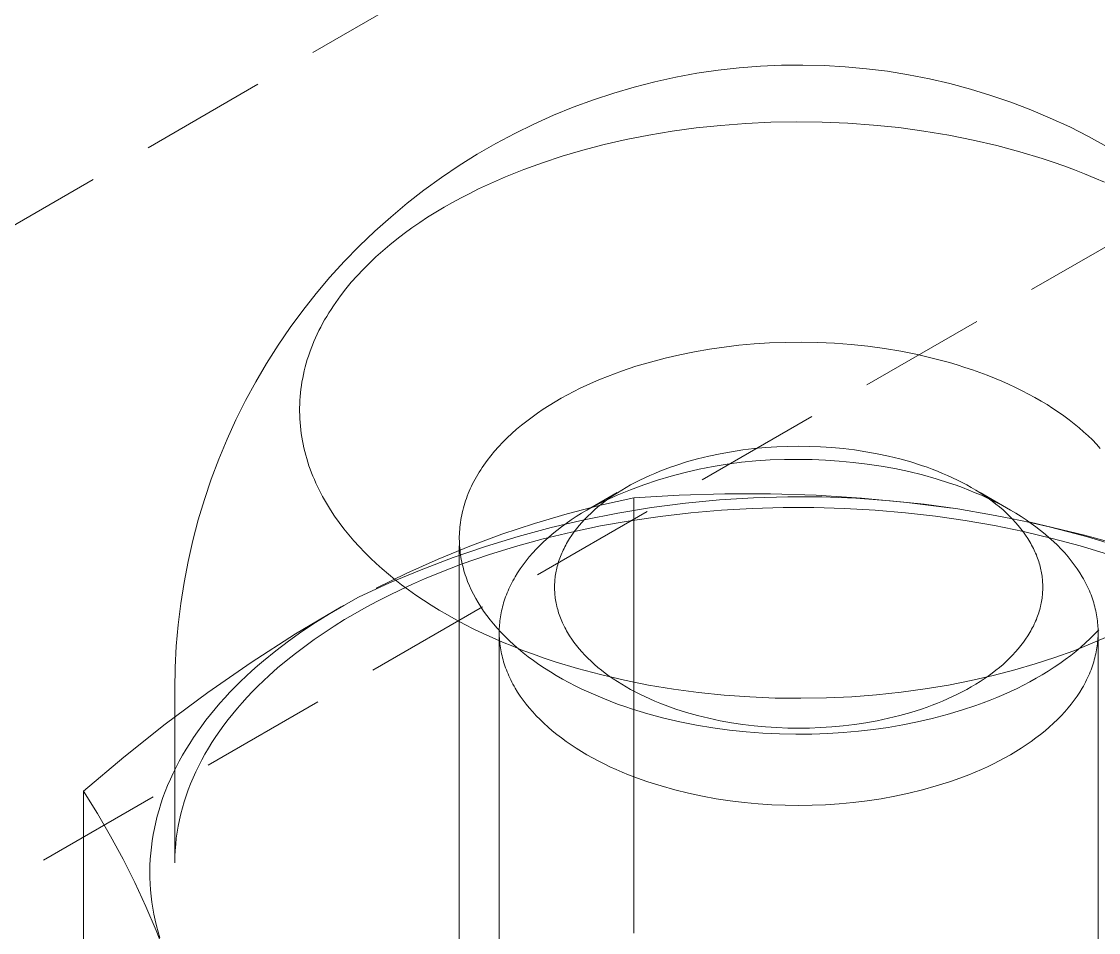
# Model space of a CAD drawing. Header units: millimetres. Extents: x -111 to 4919, y -143 to 3304.
# Drawn here: x 4647.07 to 4657.86, y 1568.42 to 1577.54 of the extents above; entities that cross this region are included whole.
import ezdxf

# ---------------------------------------------------------------- set-up
doc = ezdxf.new("R2010")
doc.units = ezdxf.units.MM
doc.linetypes.add('HIDDEN', pattern=[1.905, 1.27, -0.635])
doc.layers.add('ZANO_R', color=7, linetype='Continuous', lineweight=0)
doc.layers.add('ZANO_R_przerywana', color=7, linetype='HIDDEN', lineweight=0)

msp = doc.modelspace()

# ---------------------------------------------------------------- linework, layer by layer
at = {"layer": 'ZANO_R'}
for p, q in [((4649.318, 1573.745), (4649.42, 1573.933)), ((4649.222, 1573.553), (4649.318, 1573.745)), ((4649.86, 1573.674), (4649.861, 1573.711)), ((4649.861, 1573.711), (4649.863, 1573.748)), ((4649.863, 1573.748), (4649.866, 1573.785)), ((4652.419, 1573.733), (4652.359, 1573.697)), ((4652.48, 1573.769), (4652.419, 1573.733)), ((4652.543, 1573.803), (4652.48, 1573.769)), ((4657.288, 1573.741), (4657.227, 1573.776)), ((4657.348, 1573.705), (4657.288, 1573.741)), ((4657.406, 1573.668), (4657.348, 1573.705)), ((4649.86, 1573.637), (4649.86, 1573.674)), ((4649.861, 1573.6), (4649.86, 1573.637)), ((4649.862, 1573.563), (4649.861, 1573.6)), ((4652.244, 1573.621), (4652.189, 1573.581)), ((4652.301, 1573.659), (4652.244, 1573.621)), ((4652.359, 1573.697), (4652.301, 1573.659)), ((4657.463, 1573.63), (4657.406, 1573.668)), ((4657.517, 1573.592), (4657.463, 1573.63)), ((4657.569, 1573.553), (4657.517, 1573.592)), ((4649.133, 1573.358), (4649.222, 1573.553)), ((4649.865, 1573.527), (4649.862, 1573.563)), ((4649.868, 1573.49), (4649.865, 1573.527)), ((4649.872, 1573.453), (4649.868, 1573.49)), ((4652.084, 1573.5), (4652.034, 1573.458)), ((4652.135, 1573.541), (4652.084, 1573.5)), ((4652.189, 1573.581), (4652.135, 1573.541)), ((4657.62, 1573.513), (4657.569, 1573.553)), ((4657.669, 1573.473), (4657.62, 1573.513)), ((4649.877, 1573.417), (4649.872, 1573.453)), ((4649.882, 1573.38), (4649.877, 1573.417)), ((4649.888, 1573.344), (4649.882, 1573.38)), ((4651.986, 1573.415), (4651.94, 1573.372)), ((4652.034, 1573.458), (4651.986, 1573.415)), ((4657.715, 1573.433), (4657.669, 1573.473)), ((4657.76, 1573.392), (4657.715, 1573.433)), ((4657.802, 1573.351), (4657.76, 1573.392)), ((4649.05, 1573.16), (4649.133, 1573.358)), ((4649.896, 1573.308), (4649.888, 1573.344)), ((4649.903, 1573.271), (4649.896, 1573.308)), ((4649.912, 1573.236), (4649.903, 1573.271)), ((4651.854, 1573.284), (4651.814, 1573.238)), ((4651.896, 1573.328), (4651.854, 1573.284)), ((4651.94, 1573.372), (4651.896, 1573.328)), ((4654.415, 1573.265), (4654.528, 1573.276)), ((4654.528, 1573.276), (4654.64, 1573.283)), ((4654.64, 1573.283), (4654.751, 1573.287)), ((4654.751, 1573.287), (4654.86, 1573.289)), ((4654.86, 1573.289), (4654.969, 1573.287)), ((4654.969, 1573.287), (4655.08, 1573.283)), ((4655.08, 1573.283), (4655.192, 1573.276)), ((4655.192, 1573.276), (4655.305, 1573.265)), ((4657.843, 1573.309), (4657.802, 1573.351)), ((4657.882, 1573.267), (4657.843, 1573.309)), ((4648.975, 1572.959), (4649.05, 1573.16)), ((4649.921, 1573.2), (4649.912, 1573.236)), ((4649.932, 1573.164), (4649.921, 1573.2)), ((4649.943, 1573.129), (4649.932, 1573.164)), ((4651.776, 1573.193), (4651.74, 1573.147)), ((4651.814, 1573.238), (4651.776, 1573.193)), ((4653.737, 1573.131), (4653.848, 1573.162)), ((4653.848, 1573.162), (4653.96, 1573.19)), ((4653.96, 1573.19), (4654.073, 1573.214)), ((4654.073, 1573.214), (4654.187, 1573.234)), ((4654.187, 1573.234), (4654.301, 1573.251)), ((4654.301, 1573.251), (4654.415, 1573.265)), ((4655.305, 1573.265), (4655.419, 1573.251)), ((4655.419, 1573.251), (4655.533, 1573.234)), ((4655.533, 1573.234), (4655.647, 1573.214)), ((4655.647, 1573.214), (4655.76, 1573.19)), ((4655.76, 1573.19), (4655.873, 1573.162)), ((4655.873, 1573.162), (4655.983, 1573.131)), ((4649.954, 1573.093), (4649.943, 1573.129)), ((4649.967, 1573.058), (4649.954, 1573.093)), ((4649.98, 1573.023), (4649.967, 1573.058)), ((4651.675, 1573.053), (4651.66, 1573.03)), ((4651.69, 1573.077), (4651.675, 1573.053)), ((4651.706, 1573.1), (4651.69, 1573.077)), ((4651.74, 1573.147), (4651.706, 1573.1)), ((4653.47, 1573.038), (4653.522, 1573.059)), ((4653.522, 1573.059), (4653.575, 1573.078)), ((4653.575, 1573.078), (4653.628, 1573.097)), ((4653.628, 1573.097), (4653.737, 1573.131)), ((4653.862, 1573.059), (4653.722, 1573.026)), ((4654.003, 1573.086), (4653.862, 1573.059)), ((4654.145, 1573.11), (4654.003, 1573.086)), ((4654.287, 1573.128), (4654.145, 1573.11)), ((4654.43, 1573.142), (4654.287, 1573.128)), ((4654.573, 1573.152), (4654.43, 1573.142)), ((4654.717, 1573.156), (4654.573, 1573.152)), ((4654.86, 1573.156), (4654.717, 1573.156)), ((4654.994, 1573.154), (4654.86, 1573.156)), ((4655.13, 1573.149), (4654.994, 1573.154)), ((4655.267, 1573.14), (4655.13, 1573.149)), ((4655.406, 1573.127), (4655.267, 1573.14)), ((4655.546, 1573.11), (4655.406, 1573.127)), ((4655.686, 1573.089), (4655.546, 1573.11)), ((4655.825, 1573.064), (4655.686, 1573.089)), ((4655.964, 1573.035), (4655.825, 1573.064)), ((4655.983, 1573.131), (4656.092, 1573.097)), ((4656.092, 1573.097), (4656.146, 1573.078)), ((4656.146, 1573.078), (4656.198, 1573.059)), ((4656.198, 1573.059), (4656.25, 1573.038)), ((4648.906, 1572.756), (4648.975, 1572.959)), ((4649.993, 1572.988), (4649.98, 1573.023)), ((4650.008, 1572.954), (4649.993, 1572.988)), ((4650.023, 1572.919), (4650.008, 1572.954)), ((4651.618, 1572.958), (4651.605, 1572.934)), ((4651.631, 1572.982), (4651.618, 1572.958)), ((4651.645, 1573.006), (4651.631, 1572.982)), ((4651.66, 1573.03), (4651.645, 1573.006)), ((4653.223, 1572.926), (4653.27, 1572.95)), ((4653.27, 1572.95), (4653.319, 1572.973)), ((4653.446, 1572.948), (4653.31, 1572.902)), ((4653.319, 1572.973), (4653.368, 1572.996)), ((4653.368, 1572.996), (4653.419, 1573.017)), ((4653.419, 1573.017), (4653.47, 1573.038)), ((4653.584, 1572.989), (4653.446, 1572.948)), ((4653.722, 1573.026), (4653.584, 1572.989)), ((4656.102, 1573.001), (4655.964, 1573.035)), ((4656.238, 1572.963), (4656.102, 1573.001)), ((4656.371, 1572.92), (4656.238, 1572.963)), ((4656.25, 1573.038), (4656.302, 1573.017)), ((4656.302, 1573.017), (4656.352, 1572.996)), ((4656.352, 1572.996), (4656.402, 1572.973)), ((4656.402, 1572.973), (4656.45, 1572.95)), ((4656.45, 1572.95), (4656.498, 1572.926)), ((4650.039, 1572.885), (4650.023, 1572.919)), ((4650.056, 1572.851), (4650.039, 1572.885)), ((4650.073, 1572.817), (4650.056, 1572.851)), ((4651.56, 1572.839), (4651.55, 1572.815)), ((4651.57, 1572.863), (4651.56, 1572.839)), ((4651.582, 1572.887), (4651.57, 1572.863)), ((4651.593, 1572.911), (4651.582, 1572.887)), ((4651.605, 1572.934), (4651.593, 1572.911)), ((4653.176, 1572.851), (4653.043, 1572.797)), ((4653.044, 1572.822), (4653.087, 1572.849)), ((4653.087, 1572.849), (4653.131, 1572.875)), ((4653.131, 1572.875), (4653.176, 1572.901)), ((4653.176, 1572.901), (4653.223, 1572.926)), ((4653.31, 1572.902), (4653.176, 1572.851)), ((4656.437, 1572.898), (4656.371, 1572.92)), ((4656.502, 1572.874), (4656.437, 1572.898)), ((4656.498, 1572.926), (4656.544, 1572.901)), ((4656.566, 1572.849), (4656.502, 1572.874)), ((4656.544, 1572.901), (4656.589, 1572.875)), ((4656.628, 1572.823), (4656.566, 1572.849)), ((4656.589, 1572.875), (4656.634, 1572.849)), ((4656.634, 1572.849), (4656.677, 1572.822)), ((4648.844, 1572.551), (4648.906, 1572.756)), ((4650.091, 1572.784), (4650.073, 1572.817)), ((4650.109, 1572.751), (4650.091, 1572.784)), ((4650.128, 1572.718), (4650.109, 1572.751)), ((4651.523, 1572.742), (4651.515, 1572.718)), ((4651.531, 1572.766), (4651.523, 1572.742)), ((4651.54, 1572.79), (4651.531, 1572.766)), ((4651.55, 1572.815), (4651.54, 1572.79)), ((4653.043, 1572.824), (4652.739, 1572.649)), ((4652.912, 1572.738), (4652.784, 1572.674)), ((4652.874, 1572.697), (4653.209, 1572.772)), ((4652.885, 1572.709), (4652.922, 1572.738)), ((4653.043, 1572.797), (4652.912, 1572.738)), ((4652.922, 1572.738), (4652.962, 1572.767)), ((4652.962, 1572.767), (4653.002, 1572.795)), ((4653.002, 1572.795), (4653.044, 1572.822)), ((4653.209, 1572.772), (4653.664, 1572.8)), ((4653.209, 1568.413), (4653.209, 1572.772)), ((4653.664, 1572.8), (4654.121, 1572.813)), ((4654.066, 1572.751), (4653.725, 1572.718)), ((4654.407, 1572.772), (4654.066, 1572.751)), ((4654.121, 1572.813), (4654.578, 1572.812)), ((4654.75, 1572.782), (4654.407, 1572.772)), ((4654.578, 1572.812), (4655.034, 1572.797)), ((4655.092, 1572.781), (4654.75, 1572.782)), ((4655.034, 1572.797), (4655.49, 1572.768)), ((4655.434, 1572.768), (4655.092, 1572.781)), ((4655.775, 1572.743), (4655.434, 1572.768)), ((4655.49, 1572.768), (4655.944, 1572.724)), ((4656.116, 1572.708), (4655.775, 1572.743)), ((4656.69, 1572.797), (4656.628, 1572.823)), ((4656.677, 1572.822), (4656.718, 1572.795)), ((4656.678, 1572.824), (4656.981, 1572.649)), ((4656.751, 1572.769), (4656.69, 1572.797)), ((4656.718, 1572.795), (4656.759, 1572.767)), ((4656.811, 1572.74), (4656.751, 1572.769)), ((4656.759, 1572.767), (4656.798, 1572.738)), ((4656.798, 1572.738), (4656.836, 1572.709)), ((4656.869, 1572.711), (4656.811, 1572.74)), ((4650.169, 1572.652), (4650.128, 1572.718)), ((4650.211, 1572.588), (4650.169, 1572.652)), ((4651.489, 1572.622), (4651.484, 1572.598)), ((4651.495, 1572.646), (4651.489, 1572.622)), ((4651.501, 1572.67), (4651.495, 1572.646)), ((4651.508, 1572.694), (4651.501, 1572.67)), ((4651.515, 1572.718), (4651.508, 1572.694)), ((4652.542, 1572.611), (4652.874, 1572.697)), ((4652.739, 1572.649), (4652.685, 1572.617)), ((4652.748, 1572.588), (4652.78, 1572.619)), ((4652.78, 1572.619), (4652.813, 1572.65)), ((4652.813, 1572.65), (4652.848, 1572.68)), ((4652.848, 1572.68), (4652.885, 1572.709)), ((4653.386, 1572.674), (4653.048, 1572.618)), ((4653.725, 1572.718), (4653.386, 1572.674)), ((4653.78, 1572.621), (4653.474, 1572.586)), ((4654.087, 1572.647), (4653.78, 1572.621)), ((4654.395, 1572.665), (4654.087, 1572.647)), ((4654.703, 1572.674), (4654.395, 1572.665)), ((4655.012, 1572.674), (4654.703, 1572.674)), ((4655.319, 1572.665), (4655.012, 1572.674)), ((4655.625, 1572.648), (4655.319, 1572.665)), ((4655.929, 1572.622), (4655.625, 1572.648)), ((4656.23, 1572.588), (4655.929, 1572.622)), ((4655.944, 1572.724), (4656.397, 1572.667)), ((4656.455, 1572.661), (4656.116, 1572.708)), ((4656.792, 1572.602), (4656.455, 1572.661)), ((4656.836, 1572.709), (4656.872, 1572.68)), ((4656.926, 1572.68), (4656.869, 1572.711)), ((4656.872, 1572.68), (4656.907, 1572.65)), ((4656.907, 1572.65), (4656.941, 1572.619)), ((4656.981, 1572.649), (4656.926, 1572.68)), ((4656.941, 1572.619), (4656.973, 1572.588)), ((4657.036, 1572.617), (4656.981, 1572.649)), ((4648.79, 1572.343), (4648.844, 1572.551)), ((4650.256, 1572.525), (4650.211, 1572.588)), ((4650.303, 1572.462), (4650.256, 1572.525)), ((4651.471, 1572.526), (4651.468, 1572.502)), ((4651.475, 1572.55), (4651.471, 1572.526)), ((4651.479, 1572.574), (4651.475, 1572.55)), ((4651.484, 1572.598), (4651.479, 1572.574)), ((4651.887, 1572.407), (4652.213, 1572.514)), ((4652.213, 1572.514), (4652.542, 1572.611)), ((4652.712, 1572.551), (4652.379, 1572.473)), ((4652.531, 1572.516), (4652.483, 1572.481)), ((4652.581, 1572.55), (4652.531, 1572.516)), ((4652.632, 1572.584), (4652.581, 1572.55)), ((4652.685, 1572.617), (4652.632, 1572.584)), ((4652.66, 1572.494), (4652.688, 1572.525)), ((4652.688, 1572.525), (4652.717, 1572.557)), ((4653.048, 1572.618), (4652.712, 1572.551)), ((4652.717, 1572.557), (4652.748, 1572.588)), ((4653.172, 1572.542), (4652.875, 1572.49)), ((4653.474, 1572.586), (4653.172, 1572.542)), ((4656.528, 1572.545), (4656.23, 1572.588)), ((4656.823, 1572.494), (4656.528, 1572.545)), ((4656.986, 1572.566), (4656.792, 1572.602)), ((4656.973, 1572.588), (4657.003, 1572.557)), ((4657.179, 1572.525), (4656.986, 1572.566)), ((4657.003, 1572.557), (4657.032, 1572.525)), ((4657.032, 1572.525), (4657.06, 1572.494)), ((4657.088, 1572.584), (4657.036, 1572.617)), ((4657.14, 1572.55), (4657.088, 1572.584)), ((4657.189, 1572.516), (4657.14, 1572.55)), ((4657.179, 1572.527), (4657.725, 1572.397)), ((4657.371, 1572.481), (4657.179, 1572.525)), ((4657.237, 1572.481), (4657.189, 1572.516)), ((4650.352, 1572.401), (4650.303, 1572.462)), ((4651.461, 1572.407), (4651.46, 1572.384)), ((4651.462, 1572.431), (4651.461, 1572.407)), ((4651.464, 1572.455), (4651.462, 1572.431)), ((4651.466, 1572.478), (4651.464, 1572.455)), ((4651.468, 1572.502), (4651.466, 1572.478)), ((4651.566, 1572.288), (4651.887, 1572.407)), ((4652.379, 1572.473), (4652.049, 1572.384)), ((4652.585, 1572.429), (4652.3, 1572.361)), ((4652.392, 1572.409), (4652.349, 1572.372)), ((4652.437, 1572.445), (4652.392, 1572.409)), ((4652.483, 1572.481), (4652.437, 1572.445)), ((4652.875, 1572.49), (4652.585, 1572.429)), ((4652.586, 1572.397), (4652.609, 1572.429)), ((4652.609, 1572.429), (4652.634, 1572.461)), ((4652.634, 1572.461), (4652.66, 1572.494)), ((4657.114, 1572.434), (4656.823, 1572.494)), ((4657.06, 1572.494), (4657.086, 1572.461)), ((4657.086, 1572.461), (4657.111, 1572.429)), ((4657.111, 1572.429), (4657.134, 1572.397)), ((4657.399, 1572.366), (4657.114, 1572.434)), ((4657.284, 1572.445), (4657.237, 1572.481)), ((4657.328, 1572.409), (4657.284, 1572.445)), ((4657.371, 1572.372), (4657.328, 1572.409)), ((4657.562, 1572.432), (4657.371, 1572.481)), ((4657.752, 1572.38), (4657.562, 1572.432)), ((4648.742, 1572.134), (4648.79, 1572.343)), ((4650.404, 1572.341), (4650.352, 1572.401)), ((4650.457, 1572.283), (4650.404, 1572.341)), ((4651.46, 1572.384), (4651.46, 1572.36)), ((4651.46, 1572.36), (4651.461, 1572.337)), ((4651.461, 1572.337), (4651.461, 1572.314)), ((4651.461, 1572.314), (4651.463, 1572.291)), ((4652.049, 1572.384), (4651.721, 1572.284)), ((4652.3, 1572.361), (4652.023, 1572.285)), ((4652.269, 1572.297), (4652.231, 1572.258)), ((4652.308, 1572.335), (4652.269, 1572.297)), ((4652.349, 1572.372), (4652.308, 1572.335)), ((4652.517, 1572.282), (4652.526, 1572.298)), ((4652.526, 1572.298), (4652.535, 1572.315)), ((4652.535, 1572.315), (4652.545, 1572.331)), ((4652.545, 1572.331), (4652.565, 1572.364)), ((4652.565, 1572.364), (4652.586, 1572.397)), ((4657.134, 1572.397), (4657.156, 1572.364)), ((4657.156, 1572.364), (4657.176, 1572.331)), ((4657.176, 1572.331), (4657.185, 1572.315)), ((4657.185, 1572.315), (4657.194, 1572.298)), ((4657.194, 1572.298), (4657.203, 1572.282)), ((4657.412, 1572.335), (4657.371, 1572.372)), ((4657.679, 1572.29), (4657.399, 1572.366)), ((4657.452, 1572.297), (4657.412, 1572.335)), ((4657.489, 1572.258), (4657.452, 1572.297)), ((4657.725, 1572.397), (4658.266, 1572.25)), ((4657.939, 1572.324), (4657.752, 1572.38)), ((4650.512, 1572.225), (4650.457, 1572.283)), ((4650.569, 1572.169), (4650.512, 1572.225)), ((4651.248, 1572.158), (4651.566, 1572.288)), ((4651.721, 1572.284), (4651.398, 1572.173)), ((4651.46, 1564.076), (4651.46, 1572.291)), ((4651.463, 1572.291), (4651.465, 1572.267)), ((4651.465, 1572.267), (4651.467, 1572.244)), ((4651.467, 1572.244), (4651.469, 1572.221)), ((4651.469, 1572.221), (4651.473, 1572.199)), ((4651.473, 1572.199), (4651.476, 1572.176)), ((4651.753, 1572.201), (4651.49, 1572.11)), ((4652.023, 1572.285), (4651.753, 1572.201)), ((4652.195, 1572.22), (4652.161, 1572.181)), ((4652.231, 1572.258), (4652.195, 1572.22)), ((4652.473, 1572.183), (4652.479, 1572.2)), ((4652.479, 1572.2), (4652.486, 1572.216)), ((4652.486, 1572.216), (4652.493, 1572.232)), ((4652.493, 1572.232), (4652.501, 1572.249)), ((4652.501, 1572.249), (4652.509, 1572.265)), ((4652.509, 1572.265), (4652.517, 1572.282)), ((4657.203, 1572.282), (4657.211, 1572.265)), ((4657.211, 1572.265), (4657.219, 1572.249)), ((4657.219, 1572.249), (4657.227, 1572.232)), ((4657.227, 1572.232), (4657.234, 1572.216)), ((4657.234, 1572.216), (4657.241, 1572.2)), ((4657.241, 1572.2), (4657.247, 1572.183)), ((4657.525, 1572.22), (4657.489, 1572.258)), ((4657.559, 1572.181), (4657.525, 1572.22)), ((4657.954, 1572.206), (4657.679, 1572.29)), ((4648.702, 1571.923), (4648.742, 1572.134)), ((4650.628, 1572.114), (4650.569, 1572.169)), ((4650.688, 1572.06), (4650.628, 1572.114)), ((4650.935, 1572.018), (4651.248, 1572.158)), ((4651.398, 1572.173), (4651.078, 1572.052)), ((4651.49, 1572.11), (4651.362, 1572.062)), ((4651.476, 1572.176), (4651.48, 1572.153)), ((4651.48, 1572.153), (4651.485, 1572.131)), ((4651.485, 1572.131), (4651.49, 1572.109)), ((4651.49, 1572.109), (4651.495, 1572.086)), ((4651.495, 1572.086), (4651.501, 1572.064)), ((4652.099, 1572.102), (4652.071, 1572.062)), ((4652.129, 1572.141), (4652.099, 1572.102)), ((4652.161, 1572.181), (4652.129, 1572.141)), ((4652.437, 1572.069), (4652.441, 1572.085)), ((4652.441, 1572.085), (4652.446, 1572.101)), ((4652.446, 1572.101), (4652.45, 1572.117)), ((4652.45, 1572.117), (4652.455, 1572.134)), ((4652.455, 1572.134), (4652.461, 1572.15)), ((4652.461, 1572.15), (4652.467, 1572.167)), ((4652.467, 1572.167), (4652.473, 1572.183)), ((4657.247, 1572.183), (4657.254, 1572.167)), ((4657.254, 1572.167), (4657.259, 1572.15)), ((4657.259, 1572.15), (4657.265, 1572.134)), ((4657.265, 1572.134), (4657.27, 1572.117)), ((4657.27, 1572.117), (4657.275, 1572.101)), ((4657.275, 1572.101), (4657.279, 1572.085)), ((4657.279, 1572.085), (4657.283, 1572.069)), ((4657.591, 1572.141), (4657.559, 1572.181)), ((4657.621, 1572.102), (4657.591, 1572.141)), ((4657.65, 1572.062), (4657.621, 1572.102)), ((4650.627, 1571.868), (4650.935, 1572.018)), ((4650.75, 1572.007), (4650.688, 1572.06)), ((4650.815, 1571.954), (4650.75, 1572.007)), ((4651.078, 1572.052), (4650.762, 1571.919)), ((4651.236, 1572.012), (4651.112, 1571.96)), ((4651.362, 1572.062), (4651.236, 1572.012)), ((4651.501, 1572.064), (4651.507, 1572.042)), ((4651.507, 1572.042), (4651.513, 1572.021)), ((4651.513, 1572.021), (4651.52, 1571.999)), ((4651.52, 1571.999), (4651.528, 1571.977)), ((4651.528, 1571.977), (4651.535, 1571.956)), ((4652.02, 1571.981), (4652.008, 1571.961)), ((4652.044, 1572.022), (4652.02, 1571.981)), ((4652.071, 1572.062), (4652.044, 1572.022)), ((4652.418, 1571.956), (4652.42, 1571.972)), ((4652.42, 1571.972), (4652.422, 1571.988)), ((4652.422, 1571.988), (4652.425, 1572.004)), ((4652.425, 1572.004), (4652.427, 1572.02)), ((4652.427, 1572.02), (4652.43, 1572.036)), ((4652.43, 1572.036), (4652.434, 1572.052)), ((4652.434, 1572.052), (4652.437, 1572.069)), ((4657.283, 1572.069), (4657.287, 1572.052)), ((4657.287, 1572.052), (4657.29, 1572.036)), ((4657.29, 1572.036), (4657.293, 1572.02)), ((4657.293, 1572.02), (4657.296, 1572.004)), ((4657.296, 1572.004), (4657.298, 1571.988)), ((4657.298, 1571.988), (4657.3, 1571.972)), ((4657.3, 1571.972), (4657.302, 1571.956)), ((4657.676, 1572.022), (4657.65, 1572.062)), ((4657.701, 1571.981), (4657.676, 1572.022)), ((4657.712, 1571.961), (4657.701, 1571.981)), ((4648.669, 1571.712), (4648.702, 1571.923)), ((4650.762, 1571.919), (4650.451, 1571.777)), ((4650.882, 1571.902), (4650.815, 1571.954)), ((4650.991, 1571.907), (4650.871, 1571.852)), ((4650.952, 1571.85), (4650.882, 1571.902)), ((4651.112, 1571.96), (4650.991, 1571.907)), ((4651.535, 1571.956), (4651.543, 1571.935)), ((4651.543, 1571.935), (4651.561, 1571.892)), ((4651.561, 1571.892), (4651.58, 1571.85)), ((4651.966, 1571.881), (4651.957, 1571.86)), ((4651.976, 1571.901), (4651.966, 1571.881)), ((4651.986, 1571.921), (4651.976, 1571.901)), ((4651.997, 1571.941), (4651.986, 1571.921)), ((4652.008, 1571.961), (4651.997, 1571.941)), ((4652.415, 1571.908), (4652.416, 1571.924)), ((4652.415, 1571.893), (4652.415, 1571.908)), ((4652.415, 1571.877), (4652.415, 1571.893)), ((4652.415, 1571.861), (4652.415, 1571.877)), ((4652.416, 1571.924), (4652.417, 1571.94)), ((4652.417, 1571.94), (4652.418, 1571.956)), ((4657.302, 1571.956), (4657.303, 1571.94)), ((4657.303, 1571.94), (4657.304, 1571.924)), ((4657.304, 1571.924), (4657.305, 1571.908)), ((4657.305, 1571.908), (4657.305, 1571.893)), ((4657.305, 1571.893), (4657.306, 1571.877)), ((4657.306, 1571.877), (4657.305, 1571.861)), ((4657.723, 1571.941), (4657.712, 1571.961)), ((4657.734, 1571.921), (4657.723, 1571.941)), ((4657.744, 1571.901), (4657.734, 1571.921)), ((4657.754, 1571.881), (4657.744, 1571.901)), ((4657.763, 1571.86), (4657.754, 1571.881)), ((4650.451, 1571.777), (4650.303, 1571.695)), ((4650.754, 1571.795), (4650.64, 1571.736)), ((4650.871, 1571.852), (4650.754, 1571.795)), ((4651.025, 1571.798), (4650.952, 1571.85)), ((4651.1, 1571.747), (4651.025, 1571.798)), ((4651.58, 1571.85), (4651.601, 1571.807)), ((4651.601, 1571.807), (4651.624, 1571.765)), ((4651.624, 1571.765), (4651.649, 1571.722)), ((4651.917, 1571.759), (4651.91, 1571.739)), ((4651.924, 1571.78), (4651.917, 1571.759)), ((4651.932, 1571.8), (4651.924, 1571.78)), ((4651.94, 1571.82), (4651.932, 1571.8)), ((4651.948, 1571.84), (4651.94, 1571.82)), ((4651.957, 1571.86), (4651.948, 1571.84)), ((4652.415, 1571.846), (4652.415, 1571.861)), ((4652.416, 1571.83), (4652.415, 1571.846)), ((4652.417, 1571.814), (4652.416, 1571.83)), ((4652.418, 1571.798), (4652.417, 1571.814)), ((4652.42, 1571.782), (4652.418, 1571.798)), ((4652.422, 1571.766), (4652.42, 1571.782)), ((4652.425, 1571.75), (4652.422, 1571.766)), ((4657.298, 1571.766), (4657.296, 1571.75)), ((4657.3, 1571.782), (4657.298, 1571.766)), ((4657.302, 1571.798), (4657.3, 1571.782)), ((4657.303, 1571.814), (4657.302, 1571.798)), ((4657.304, 1571.83), (4657.303, 1571.814)), ((4657.305, 1571.846), (4657.304, 1571.83)), ((4657.305, 1571.861), (4657.305, 1571.846)), ((4657.772, 1571.84), (4657.763, 1571.86)), ((4657.781, 1571.82), (4657.772, 1571.84)), ((4657.789, 1571.8), (4657.781, 1571.82)), ((4657.796, 1571.78), (4657.789, 1571.8)), ((4657.803, 1571.759), (4657.796, 1571.78)), ((4657.81, 1571.739), (4657.803, 1571.759)), ((4648.643, 1571.499), (4648.669, 1571.712)), ((4649.82, 1571.409), (4650.275, 1571.681)), ((4650.303, 1571.695), (4650.159, 1571.611)), ((4650.528, 1571.676), (4650.418, 1571.615)), ((4650.64, 1571.736), (4650.528, 1571.676)), ((4651.178, 1571.697), (4651.1, 1571.747)), ((4651.259, 1571.648), (4651.178, 1571.697)), ((4651.342, 1571.599), (4651.259, 1571.648)), ((4651.649, 1571.722), (4651.676, 1571.679)), ((4651.676, 1571.679), (4651.704, 1571.636)), ((4651.888, 1571.659), (4651.883, 1571.639)), ((4651.893, 1571.679), (4651.888, 1571.659)), ((4651.898, 1571.699), (4651.893, 1571.679)), ((4651.904, 1571.719), (4651.898, 1571.699)), ((4651.91, 1571.739), (4651.904, 1571.719)), ((4652.427, 1571.734), (4652.425, 1571.75)), ((4652.43, 1571.718), (4652.427, 1571.734)), ((4652.434, 1571.702), (4652.43, 1571.718)), ((4652.437, 1571.685), (4652.434, 1571.702)), ((4652.441, 1571.669), (4652.437, 1571.685)), ((4652.446, 1571.653), (4652.441, 1571.669)), ((4652.45, 1571.636), (4652.446, 1571.653)), ((4657.275, 1571.653), (4657.27, 1571.636)), ((4657.279, 1571.669), (4657.275, 1571.653)), ((4657.283, 1571.685), (4657.279, 1571.669)), ((4657.287, 1571.702), (4657.283, 1571.685)), ((4657.29, 1571.718), (4657.287, 1571.702)), ((4657.293, 1571.734), (4657.29, 1571.718)), ((4657.296, 1571.75), (4657.293, 1571.734)), ((4657.816, 1571.719), (4657.81, 1571.739)), ((4657.822, 1571.699), (4657.816, 1571.719)), ((4657.827, 1571.679), (4657.822, 1571.699)), ((4657.832, 1571.659), (4657.827, 1571.679)), ((4657.837, 1571.639), (4657.832, 1571.659)), ((4650.159, 1571.611), (4650.019, 1571.523)), ((4650.311, 1571.552), (4650.207, 1571.487)), ((4650.418, 1571.615), (4650.311, 1571.552)), ((4651.428, 1571.551), (4651.342, 1571.599)), ((4651.516, 1571.504), (4651.428, 1571.551)), ((4651.704, 1571.636), (4651.735, 1571.594)), ((4651.735, 1571.594), (4651.768, 1571.551)), ((4651.768, 1571.551), (4651.802, 1571.509)), ((4651.867, 1571.54), (4651.865, 1571.521)), ((4651.869, 1571.56), (4651.867, 1571.54)), ((4651.872, 1571.58), (4651.869, 1571.56)), ((4651.876, 1571.6), (4651.872, 1571.58)), ((4651.879, 1571.619), (4651.876, 1571.6)), ((4651.883, 1571.639), (4651.879, 1571.619)), ((4652.455, 1571.62), (4652.45, 1571.636)), ((4652.461, 1571.604), (4652.455, 1571.62)), ((4652.467, 1571.587), (4652.461, 1571.604)), ((4652.473, 1571.571), (4652.467, 1571.587)), ((4652.479, 1571.554), (4652.473, 1571.571)), ((4652.486, 1571.538), (4652.479, 1571.554)), ((4657.241, 1571.554), (4657.234, 1571.538)), ((4657.247, 1571.571), (4657.241, 1571.554)), ((4657.254, 1571.587), (4657.247, 1571.571)), ((4657.259, 1571.604), (4657.254, 1571.587)), ((4657.265, 1571.62), (4657.259, 1571.604)), ((4657.27, 1571.636), (4657.265, 1571.62)), ((4657.841, 1571.619), (4657.837, 1571.639)), ((4657.845, 1571.6), (4657.841, 1571.619)), ((4657.848, 1571.58), (4657.845, 1571.6)), ((4657.851, 1571.56), (4657.848, 1571.58)), ((4657.853, 1571.54), (4657.851, 1571.56)), ((4657.855, 1571.521), (4657.853, 1571.54)), ((4648.625, 1571.285), (4648.643, 1571.499)), ((4649.882, 1571.432), (4649.75, 1571.338)), ((4650.019, 1571.523), (4649.882, 1571.432)), ((4650.207, 1571.487), (4650.105, 1571.421)), ((4651.607, 1571.458), (4651.516, 1571.504)), ((4651.7, 1571.413), (4651.607, 1571.458)), ((4651.802, 1571.509), (4651.839, 1571.467)), ((4651.839, 1571.467), (4651.877, 1571.425)), ((4651.861, 1571.463), (4651.86, 1571.443)), ((4651.86, 1571.443), (4651.86, 1571.424)), ((4651.862, 1571.482), (4651.861, 1571.463)), ((4651.863, 1571.501), (4651.862, 1571.482)), ((4651.865, 1571.521), (4651.863, 1571.501)), ((4652.493, 1571.521), (4652.486, 1571.538)), ((4652.501, 1571.505), (4652.493, 1571.521)), ((4652.509, 1571.488), (4652.501, 1571.505)), ((4652.517, 1571.472), (4652.509, 1571.488)), ((4652.526, 1571.455), (4652.517, 1571.472)), ((4652.535, 1571.439), (4652.526, 1571.455)), ((4652.545, 1571.423), (4652.535, 1571.439)), ((4657.185, 1571.439), (4657.176, 1571.423)), ((4657.194, 1571.455), (4657.185, 1571.439)), ((4657.203, 1571.472), (4657.194, 1571.455)), ((4657.211, 1571.488), (4657.203, 1571.472)), ((4657.219, 1571.505), (4657.211, 1571.488)), ((4657.227, 1571.521), (4657.219, 1571.505)), ((4657.234, 1571.538), (4657.227, 1571.521)), ((4657.825, 1571.405), (4657.867, 1571.45)), ((4657.857, 1571.501), (4657.855, 1571.521)), ((4657.858, 1571.482), (4657.857, 1571.501)), ((4657.859, 1571.463), (4657.858, 1571.482)), ((4657.86, 1571.443), (4657.859, 1571.463)), ((4657.86, 1571.424), (4657.86, 1571.443)), ((4649.375, 1571.122), (4649.82, 1571.409)), ((4649.75, 1571.338), (4649.622, 1571.241)), ((4650.007, 1571.353), (4649.911, 1571.284)), ((4650.105, 1571.421), (4650.007, 1571.353)), ((4651.796, 1571.369), (4651.7, 1571.413)), ((4651.894, 1571.326), (4651.796, 1571.369)), ((4651.86, 1559.266), (4651.86, 1571.424)), ((4651.86, 1571.424), (4651.86, 1571.405)), ((4651.86, 1571.405), (4651.861, 1571.386)), ((4651.861, 1571.386), (4651.862, 1571.366)), ((4651.862, 1571.366), (4651.863, 1571.347)), ((4651.863, 1571.347), (4651.865, 1571.327)), ((4651.865, 1571.327), (4651.867, 1571.308)), ((4651.877, 1571.425), (4651.918, 1571.383)), ((4651.995, 1571.285), (4651.894, 1571.326)), ((4651.918, 1571.383), (4651.961, 1571.342)), ((4651.961, 1571.342), (4652.005, 1571.301)), ((4652.565, 1571.39), (4652.545, 1571.423)), ((4652.586, 1571.357), (4652.565, 1571.39)), ((4652.609, 1571.325), (4652.586, 1571.357)), ((4652.634, 1571.292), (4652.609, 1571.325)), ((4657.111, 1571.325), (4657.086, 1571.292)), ((4657.134, 1571.357), (4657.111, 1571.325)), ((4657.156, 1571.39), (4657.134, 1571.357)), ((4657.176, 1571.423), (4657.156, 1571.39)), ((4657.734, 1571.318), (4657.78, 1571.362)), ((4657.78, 1571.362), (4657.825, 1571.405)), ((4657.979, 1571.394), (4657.799, 1571.315)), ((4657.853, 1571.308), (4657.855, 1571.327)), ((4657.855, 1571.327), (4657.857, 1571.347)), ((4657.857, 1571.347), (4657.858, 1571.366)), ((4657.858, 1571.366), (4657.859, 1571.386)), ((4657.859, 1571.386), (4657.86, 1571.405)), ((4657.86, 1559.266), (4657.86, 1571.424)), ((4657.86, 1571.405), (4657.86, 1571.424)), ((4648.614, 1571.071), (4648.625, 1571.285)), ((4649.622, 1571.241), (4649.499, 1571.141)), ((4649.911, 1571.284), (4649.818, 1571.213)), ((4651.867, 1571.308), (4651.869, 1571.288)), ((4651.869, 1571.288), (4651.872, 1571.269)), ((4651.872, 1571.269), (4651.876, 1571.249)), ((4651.876, 1571.249), (4651.879, 1571.229)), ((4651.879, 1571.229), (4651.883, 1571.209)), ((4652.098, 1571.244), (4651.995, 1571.285)), ((4652.005, 1571.301), (4652.052, 1571.26)), ((4652.052, 1571.26), (4652.1, 1571.22)), ((4652.203, 1571.205), (4652.098, 1571.244)), ((4652.1, 1571.22), (4652.151, 1571.181)), ((4652.66, 1571.26), (4652.634, 1571.292)), ((4652.688, 1571.228), (4652.66, 1571.26)), ((4652.717, 1571.197), (4652.688, 1571.228)), ((4657.032, 1571.228), (4657.003, 1571.197)), ((4657.06, 1571.26), (4657.032, 1571.228)), ((4657.086, 1571.292), (4657.06, 1571.26)), ((4657.615, 1571.241), (4657.427, 1571.173)), ((4657.585, 1571.193), (4657.637, 1571.234)), ((4657.799, 1571.315), (4657.615, 1571.241)), ((4657.637, 1571.234), (4657.686, 1571.276)), ((4657.686, 1571.276), (4657.734, 1571.318)), ((4657.837, 1571.209), (4657.841, 1571.229)), ((4657.841, 1571.229), (4657.845, 1571.249)), ((4657.845, 1571.249), (4657.848, 1571.269)), ((4657.848, 1571.269), (4657.851, 1571.288)), ((4657.851, 1571.288), (4657.853, 1571.308)), ((4648.939, 1570.821), (4649.375, 1571.122)), ((4649.499, 1571.141), (4649.439, 1571.09)), ((4649.727, 1571.141), (4649.64, 1571.068)), ((4649.818, 1571.213), (4649.727, 1571.141)), ((4651.883, 1571.209), (4651.888, 1571.189)), ((4651.888, 1571.189), (4651.893, 1571.169)), ((4651.893, 1571.169), (4651.898, 1571.149)), ((4651.898, 1571.149), (4651.904, 1571.129)), ((4651.904, 1571.129), (4651.91, 1571.109)), ((4651.91, 1571.109), (4651.917, 1571.089)), ((4652.151, 1571.181), (4652.203, 1571.142)), ((4652.31, 1571.167), (4652.203, 1571.205)), ((4652.203, 1571.142), (4652.258, 1571.104)), ((4652.419, 1571.131), (4652.31, 1571.167)), ((4652.644, 1571.063), (4652.419, 1571.131)), ((4652.748, 1571.166), (4652.717, 1571.197)), ((4652.78, 1571.135), (4652.748, 1571.166)), ((4652.813, 1571.104), (4652.78, 1571.135)), ((4656.941, 1571.135), (4656.907, 1571.104)), ((4656.973, 1571.166), (4656.941, 1571.135)), ((4657.003, 1571.197), (4656.973, 1571.166)), ((4657.229, 1571.108), (4657.024, 1571.048)), ((4657.427, 1571.173), (4657.229, 1571.108)), ((4657.42, 1571.075), (4657.476, 1571.113)), ((4657.476, 1571.113), (4657.531, 1571.152)), ((4657.531, 1571.152), (4657.585, 1571.193)), ((4657.803, 1571.089), (4657.81, 1571.109)), ((4657.81, 1571.109), (4657.816, 1571.129)), ((4657.816, 1571.129), (4657.822, 1571.149)), ((4657.822, 1571.149), (4657.827, 1571.169)), ((4657.827, 1571.169), (4657.832, 1571.189)), ((4657.832, 1571.189), (4657.837, 1571.209)), ((4648.61, 1570.856), (4648.614, 1571.071)), ((4649.381, 1571.038), (4649.324, 1570.986)), ((4649.439, 1571.09), (4649.381, 1571.038)), ((4649.64, 1571.068), (4649.556, 1570.993)), ((4651.917, 1571.089), (4651.924, 1571.069)), ((4651.924, 1571.069), (4651.932, 1571.049)), ((4651.932, 1571.049), (4651.94, 1571.028)), ((4651.94, 1571.028), (4651.948, 1571.008)), ((4651.948, 1571.008), (4651.957, 1570.988)), ((4652.258, 1571.104), (4652.314, 1571.066)), ((4652.314, 1571.066), (4652.372, 1571.029)), ((4652.372, 1571.029), (4652.432, 1570.993)), ((4652.875, 1571.001), (4652.644, 1571.063)), ((4652.848, 1571.074), (4652.813, 1571.104)), ((4652.885, 1571.045), (4652.848, 1571.074)), ((4653.114, 1570.945), (4652.875, 1571.001)), ((4652.922, 1571.016), (4652.885, 1571.045)), ((4652.962, 1570.987), (4652.922, 1571.016)), ((4656.798, 1571.016), (4656.759, 1570.987)), ((4656.836, 1571.045), (4656.798, 1571.016)), ((4657.024, 1571.048), (4656.81, 1570.992)), ((4656.872, 1571.074), (4656.836, 1571.045)), ((4656.907, 1571.104), (4656.872, 1571.074)), ((4657.24, 1570.965), (4657.301, 1571)), ((4657.301, 1571), (4657.361, 1571.037)), ((4657.361, 1571.037), (4657.42, 1571.075)), ((4657.763, 1570.988), (4657.772, 1571.008)), ((4657.772, 1571.008), (4657.781, 1571.028)), ((4657.781, 1571.028), (4657.789, 1571.049)), ((4657.789, 1571.049), (4657.796, 1571.069)), ((4657.796, 1571.069), (4657.803, 1571.089)), ((4649.269, 1570.933), (4649.215, 1570.879)), ((4649.324, 1570.986), (4649.269, 1570.933)), ((4649.498, 1570.939), (4649.443, 1570.885)), ((4649.556, 1570.993), (4649.498, 1570.939)), ((4651.957, 1570.988), (4651.966, 1570.968)), ((4651.966, 1570.968), (4651.976, 1570.948)), ((4651.976, 1570.948), (4651.986, 1570.927)), ((4651.986, 1570.927), (4651.997, 1570.907)), ((4651.997, 1570.907), (4652.008, 1570.887)), ((4652.432, 1570.993), (4652.494, 1570.957)), ((4652.494, 1570.957), (4652.557, 1570.923)), ((4652.557, 1570.923), (4652.622, 1570.889)), ((4653.002, 1570.959), (4652.962, 1570.987)), ((4653.044, 1570.932), (4653.002, 1570.959)), ((4653.087, 1570.905), (4653.044, 1570.932)), ((4653.131, 1570.879), (4653.087, 1570.905)), ((4653.357, 1570.897), (4653.114, 1570.945)), ((4653.606, 1570.856), (4653.357, 1570.897)), ((4656.361, 1570.897), (4656.126, 1570.858)), ((4656.589, 1570.942), (4656.361, 1570.897)), ((4656.81, 1570.992), (4656.589, 1570.942)), ((4656.634, 1570.905), (4656.589, 1570.879)), ((4656.677, 1570.932), (4656.634, 1570.905)), ((4656.718, 1570.959), (4656.677, 1570.932)), ((4656.759, 1570.987), (4656.718, 1570.959)), ((4657.048, 1570.864), (4657.113, 1570.897)), ((4657.113, 1570.897), (4657.177, 1570.93)), ((4657.177, 1570.93), (4657.24, 1570.965)), ((4657.712, 1570.887), (4657.723, 1570.907)), ((4657.723, 1570.907), (4657.734, 1570.927)), ((4657.734, 1570.927), (4657.744, 1570.948)), ((4657.744, 1570.948), (4657.754, 1570.968)), ((4657.754, 1570.968), (4657.763, 1570.988)), ((4648.513, 1570.505), (4648.939, 1570.821)), ((4648.61, 1569.117), (4648.61, 1570.856)), ((4649.162, 1570.825), (4649.111, 1570.77)), ((4649.215, 1570.879), (4649.162, 1570.825)), ((4649.389, 1570.831), (4649.336, 1570.776)), ((4649.443, 1570.885), (4649.389, 1570.831)), ((4652.008, 1570.887), (4652.02, 1570.867)), ((4652.02, 1570.867), (4652.044, 1570.827)), ((4652.044, 1570.827), (4652.071, 1570.787)), ((4652.071, 1570.787), (4652.099, 1570.747)), ((4652.622, 1570.889), (4652.689, 1570.856)), ((4652.689, 1570.856), (4652.757, 1570.825)), ((4652.757, 1570.825), (4652.827, 1570.794)), ((4652.827, 1570.794), (4652.898, 1570.764)), ((4653.176, 1570.853), (4653.131, 1570.879)), ((4653.223, 1570.828), (4653.176, 1570.853)), ((4653.27, 1570.804), (4653.223, 1570.828)), ((4653.319, 1570.781), (4653.27, 1570.804)), ((4653.858, 1570.822), (4653.606, 1570.856)), ((4654.113, 1570.796), (4653.858, 1570.822)), ((4654.369, 1570.778), (4654.113, 1570.796)), ((4655.641, 1570.799), (4655.391, 1570.78)), ((4655.886, 1570.825), (4655.641, 1570.799)), ((4656.126, 1570.858), (4655.886, 1570.825)), ((4656.45, 1570.804), (4656.402, 1570.781)), ((4656.498, 1570.828), (4656.45, 1570.804)), ((4656.544, 1570.853), (4656.498, 1570.828)), ((4656.589, 1570.879), (4656.544, 1570.853)), ((4656.846, 1570.773), (4656.914, 1570.803)), ((4656.914, 1570.803), (4656.982, 1570.833)), ((4656.982, 1570.833), (4657.048, 1570.864)), ((4657.621, 1570.747), (4657.65, 1570.787)), ((4657.65, 1570.787), (4657.676, 1570.827)), ((4657.676, 1570.827), (4657.701, 1570.867)), ((4657.701, 1570.867), (4657.712, 1570.887)), ((4649.061, 1570.715), (4649.013, 1570.659)), ((4649.111, 1570.77), (4649.061, 1570.715)), ((4649.286, 1570.72), (4649.237, 1570.665)), ((4649.336, 1570.776), (4649.286, 1570.72)), ((4652.099, 1570.747), (4652.129, 1570.707)), ((4652.129, 1570.707), (4652.161, 1570.668)), ((4652.898, 1570.764), (4652.97, 1570.735)), ((4652.97, 1570.735), (4653.044, 1570.707)), ((4653.044, 1570.707), (4653.119, 1570.681)), ((4653.119, 1570.681), (4653.195, 1570.655)), ((4653.368, 1570.758), (4653.319, 1570.781)), ((4653.419, 1570.736), (4653.368, 1570.758)), ((4653.47, 1570.715), (4653.419, 1570.736)), ((4653.522, 1570.695), (4653.47, 1570.715)), ((4653.575, 1570.676), (4653.522, 1570.695)), ((4654.626, 1570.767), (4654.369, 1570.778)), ((4654.883, 1570.764), (4654.626, 1570.767)), ((4655.138, 1570.768), (4654.883, 1570.764)), ((4655.391, 1570.78), (4655.138, 1570.768)), ((4656.198, 1570.695), (4656.146, 1570.676)), ((4656.25, 1570.715), (4656.198, 1570.695)), ((4656.302, 1570.736), (4656.25, 1570.715)), ((4656.352, 1570.758), (4656.302, 1570.736)), ((4656.402, 1570.781), (4656.352, 1570.758)), ((4656.492, 1570.645), (4656.636, 1570.693)), ((4656.636, 1570.693), (4656.707, 1570.718)), ((4656.707, 1570.718), (4656.777, 1570.745)), ((4656.777, 1570.745), (4656.846, 1570.773)), ((4657.559, 1570.668), (4657.591, 1570.707)), ((4657.591, 1570.707), (4657.621, 1570.747)), ((4648.967, 1570.602), (4648.922, 1570.545)), ((4649.013, 1570.659), (4648.967, 1570.602)), ((4649.19, 1570.608), (4649.145, 1570.552)), ((4649.237, 1570.665), (4649.19, 1570.608)), ((4652.161, 1570.668), (4652.195, 1570.629)), ((4652.195, 1570.629), (4652.231, 1570.59)), ((4652.231, 1570.59), (4652.269, 1570.552)), ((4653.195, 1570.655), (4653.272, 1570.631)), ((4653.272, 1570.631), (4653.35, 1570.608)), ((4653.35, 1570.608), (4653.51, 1570.565)), ((4653.628, 1570.657), (4653.575, 1570.676)), ((4653.737, 1570.623), (4653.628, 1570.657)), ((4653.848, 1570.592), (4653.737, 1570.623)), ((4653.96, 1570.564), (4653.848, 1570.592)), ((4655.873, 1570.592), (4655.76, 1570.564)), ((4655.983, 1570.623), (4655.873, 1570.592)), ((4656.092, 1570.657), (4655.983, 1570.623)), ((4656.146, 1570.676), (4656.092, 1570.657)), ((4656.199, 1570.563), (4656.346, 1570.601)), ((4656.346, 1570.601), (4656.492, 1570.645)), ((4657.452, 1570.552), (4657.489, 1570.59)), ((4657.489, 1570.59), (4657.525, 1570.629)), ((4657.525, 1570.629), (4657.559, 1570.668)), ((4648.098, 1570.176), (4648.513, 1570.505)), ((4648.879, 1570.488), (4648.837, 1570.43)), ((4648.922, 1570.545), (4648.879, 1570.488)), ((4649.102, 1570.495), (4649.06, 1570.438)), ((4649.145, 1570.552), (4649.102, 1570.495)), ((4652.269, 1570.552), (4652.308, 1570.514)), ((4652.308, 1570.514), (4652.349, 1570.476)), ((4652.349, 1570.476), (4652.392, 1570.44)), ((4653.51, 1570.565), (4653.671, 1570.528)), ((4653.671, 1570.528), (4653.836, 1570.495)), ((4653.836, 1570.495), (4654.001, 1570.467)), ((4654.073, 1570.54), (4653.96, 1570.564)), ((4654.001, 1570.467), (4654.168, 1570.445)), ((4654.187, 1570.52), (4654.073, 1570.54)), ((4654.301, 1570.502), (4654.187, 1570.52)), ((4654.415, 1570.489), (4654.301, 1570.502)), ((4654.528, 1570.478), (4654.415, 1570.489)), ((4654.64, 1570.471), (4654.528, 1570.478)), ((4654.751, 1570.466), (4654.64, 1570.471)), ((4654.86, 1570.465), (4654.751, 1570.466)), ((4654.969, 1570.466), (4654.86, 1570.465)), ((4655.08, 1570.471), (4654.969, 1570.466)), ((4655.192, 1570.478), (4655.08, 1570.471)), ((4655.305, 1570.489), (4655.192, 1570.478)), ((4655.419, 1570.502), (4655.305, 1570.489)), ((4655.533, 1570.52), (4655.419, 1570.502)), ((4655.647, 1570.54), (4655.533, 1570.52)), ((4655.608, 1570.452), (4655.755, 1570.473)), ((4655.76, 1570.564), (4655.647, 1570.54)), ((4655.755, 1570.473), (4655.903, 1570.498)), ((4655.903, 1570.498), (4656.051, 1570.528)), ((4656.051, 1570.528), (4656.199, 1570.563)), ((4657.328, 1570.44), (4657.371, 1570.476)), ((4657.371, 1570.476), (4657.412, 1570.514)), ((4657.412, 1570.514), (4657.452, 1570.552)), ((4648.797, 1570.372), (4648.759, 1570.313)), ((4648.837, 1570.43), (4648.797, 1570.372)), ((4649.02, 1570.38), (4648.982, 1570.322)), ((4649.06, 1570.438), (4649.02, 1570.38)), ((4652.392, 1570.44), (4652.437, 1570.403)), ((4652.437, 1570.403), (4652.483, 1570.368)), ((4652.483, 1570.368), (4652.531, 1570.332)), ((4654.168, 1570.445), (4654.335, 1570.427)), ((4654.335, 1570.427), (4654.501, 1570.415)), ((4654.501, 1570.415), (4654.667, 1570.407)), ((4654.667, 1570.407), (4654.831, 1570.404)), ((4654.831, 1570.404), (4654.992, 1570.405)), ((4654.992, 1570.405), (4655.151, 1570.411)), ((4655.151, 1570.411), (4655.307, 1570.421)), ((4655.307, 1570.421), (4655.46, 1570.435)), ((4655.46, 1570.435), (4655.608, 1570.452)), ((4657.189, 1570.332), (4657.237, 1570.368)), ((4657.237, 1570.368), (4657.284, 1570.403)), ((4657.284, 1570.403), (4657.328, 1570.44)), ((4648.722, 1570.254), (4648.687, 1570.194)), ((4648.759, 1570.313), (4648.722, 1570.254)), ((4648.946, 1570.264), (4648.912, 1570.205)), ((4648.982, 1570.322), (4648.946, 1570.264)), ((4652.531, 1570.332), (4652.581, 1570.298)), ((4652.581, 1570.298), (4652.632, 1570.264)), ((4652.632, 1570.264), (4652.685, 1570.232)), ((4657.036, 1570.232), (4657.088, 1570.264)), ((4657.088, 1570.264), (4657.14, 1570.298)), ((4657.14, 1570.298), (4657.189, 1570.332)), ((4647.694, 1569.833), (4648.098, 1570.176)), ((4648.687, 1570.194), (4648.654, 1570.134)), ((4648.88, 1570.147), (4648.849, 1570.088)), ((4648.912, 1570.205), (4648.88, 1570.147)), ((4652.685, 1570.232), (4652.739, 1570.199)), ((4652.739, 1570.199), (4652.794, 1570.168)), ((4652.794, 1570.168), (4652.851, 1570.138)), ((4652.851, 1570.138), (4652.91, 1570.108)), ((4656.811, 1570.108), (4656.869, 1570.138)), ((4656.869, 1570.138), (4656.926, 1570.168)), ((4656.926, 1570.168), (4656.981, 1570.199)), ((4656.981, 1570.199), (4657.036, 1570.232)), ((4648.622, 1570.074), (4648.593, 1570.014)), ((4648.654, 1570.134), (4648.622, 1570.074)), ((4648.849, 1570.088), (4648.82, 1570.028)), ((4652.91, 1570.108), (4652.969, 1570.079)), ((4652.969, 1570.079), (4653.03, 1570.052)), ((4653.03, 1570.052), (4653.092, 1570.025)), ((4656.628, 1570.025), (4656.69, 1570.052)), ((4656.69, 1570.052), (4656.751, 1570.079)), ((4656.751, 1570.079), (4656.811, 1570.108)), ((4648.565, 1569.953), (4648.538, 1569.892)), ((4648.593, 1570.014), (4648.565, 1569.953)), ((4648.793, 1569.969), (4648.768, 1569.909)), ((4648.82, 1570.028), (4648.793, 1569.969)), ((4653.092, 1570.025), (4653.155, 1569.999)), ((4653.155, 1569.999), (4653.219, 1569.974)), ((4653.219, 1569.974), (4653.283, 1569.951)), ((4653.283, 1569.951), (4653.349, 1569.928)), ((4653.349, 1569.928), (4653.482, 1569.886)), ((4656.238, 1569.886), (4656.371, 1569.928)), ((4656.371, 1569.928), (4656.437, 1569.951)), ((4656.437, 1569.951), (4656.502, 1569.974)), ((4656.502, 1569.974), (4656.566, 1569.999)), ((4656.566, 1569.999), (4656.628, 1570.025)), ((4647.834, 1569.611), (4647.694, 1569.833)), ((4647.694, 1565.474), (4647.694, 1569.833)), ((4648.514, 1569.831), (4648.491, 1569.77)), ((4648.538, 1569.892), (4648.514, 1569.831)), ((4648.745, 1569.849), (4648.723, 1569.789)), ((4648.768, 1569.909), (4648.745, 1569.849)), ((4653.482, 1569.886), (4653.618, 1569.848)), ((4653.618, 1569.848), (4653.756, 1569.814)), ((4653.756, 1569.814), (4653.895, 1569.784)), ((4655.825, 1569.784), (4655.964, 1569.814)), ((4655.964, 1569.814), (4656.102, 1569.848)), ((4656.102, 1569.848), (4656.238, 1569.886)), ((4648.471, 1569.708), (4648.452, 1569.647)), ((4648.491, 1569.77), (4648.471, 1569.708)), ((4648.704, 1569.728), (4648.686, 1569.668)), ((4648.723, 1569.789), (4648.704, 1569.728)), ((4653.895, 1569.784), (4654.035, 1569.759)), ((4654.035, 1569.759), (4654.175, 1569.738)), ((4654.175, 1569.738), (4654.314, 1569.721)), ((4654.314, 1569.721), (4654.453, 1569.708)), ((4654.453, 1569.708), (4654.591, 1569.699)), ((4655.13, 1569.699), (4655.267, 1569.708)), ((4655.267, 1569.708), (4655.406, 1569.721)), ((4655.406, 1569.721), (4655.546, 1569.738)), ((4655.546, 1569.738), (4655.686, 1569.759)), ((4655.686, 1569.759), (4655.825, 1569.784)), ((4647.966, 1569.384), (4647.834, 1569.611)), ((4648.452, 1569.647), (4648.434, 1569.585)), ((4648.67, 1569.607), (4648.656, 1569.546)), ((4648.686, 1569.668), (4648.67, 1569.607)), ((4654.591, 1569.699), (4654.726, 1569.694)), ((4654.726, 1569.694), (4654.86, 1569.692)), ((4654.86, 1569.692), (4654.994, 1569.694)), ((4654.994, 1569.694), (4655.13, 1569.699)), ((4648.419, 1569.523), (4648.405, 1569.461)), ((4648.434, 1569.585), (4648.419, 1569.523)), ((4648.656, 1569.546), (4648.644, 1569.485)), ((4648.092, 1569.153), (4647.966, 1569.384)), ((4648.394, 1569.399), (4648.384, 1569.337)), ((4648.405, 1569.461), (4648.394, 1569.399)), ((4648.634, 1569.424), (4648.625, 1569.363)), ((4648.644, 1569.485), (4648.634, 1569.424)), ((4648.375, 1569.275), (4648.369, 1569.214)), ((4648.384, 1569.337), (4648.375, 1569.275)), ((4648.619, 1569.302), (4648.614, 1569.24)), ((4648.625, 1569.363), (4648.619, 1569.302)), ((4648.369, 1569.214), (4648.364, 1569.152)), ((4648.611, 1569.179), (4648.61, 1569.117)), ((4648.614, 1569.24), (4648.611, 1569.179)), ((4648.21, 1568.918), (4648.092, 1569.153)), ((4648.361, 1569.09), (4648.36, 1569.029)), ((4648.364, 1569.152), (4648.361, 1569.09)), ((4648.36, 1569.029), (4648.361, 1568.967)), ((4648.361, 1568.967), (4648.363, 1568.906)), ((4648.321, 1568.68), (4648.21, 1568.918)), ((4648.363, 1568.906), (4648.367, 1568.845)), ((4648.367, 1568.845), (4648.373, 1568.784)), ((4648.373, 1568.784), (4648.38, 1568.724)), ((4648.424, 1568.438), (4648.321, 1568.68)), ((4648.38, 1568.724), (4648.389, 1568.664)), ((4648.389, 1568.664), (4648.4, 1568.604)), ((4648.4, 1568.604), (4648.412, 1568.544)), ((4648.412, 1568.544), (4648.426, 1568.485)), ((4648.519, 1568.193), (4648.424, 1568.438)), ((4648.426, 1568.485), (4648.442, 1568.426)), ((4648.442, 1568.426), (4648.459, 1568.367))]:
    msp.add_line(p, q, dxfattribs=at)
at = {"layer": 'ZANO_R_przerywana'}
for p, q in [((4672.538, 1590.248), (4393.938, 1429.398)), ((4368.482, 1408.169), (4672.538, 1583.716)), ((4653.841, 1577.023), (4654.053, 1577.054)), ((4654.053, 1577.054), (4654.264, 1577.078)), ((4654.264, 1577.078), (4654.477, 1577.095)), ((4654.477, 1577.095), (4654.689, 1577.104)), ((4654.689, 1577.104), (4654.902, 1577.106)), ((4654.902, 1577.106), (4655.115, 1577.101)), ((4655.115, 1577.101), (4655.327, 1577.089)), ((4655.327, 1577.089), (4655.539, 1577.069)), ((4655.539, 1577.069), (4655.75, 1577.043)), ((4655.75, 1577.043), (4655.96, 1577.009)), ((4653.213, 1576.885), (4653.42, 1576.938)), ((4653.42, 1576.938), (4653.63, 1576.984)), ((4653.63, 1576.984), (4653.841, 1577.023)), ((4655.96, 1577.009), (4656.169, 1576.968)), ((4656.169, 1576.968), (4656.376, 1576.92)), ((4653.007, 1576.825), (4653.213, 1576.885)), ((4656.376, 1576.92), (4656.582, 1576.865)), ((4656.582, 1576.865), (4656.785, 1576.802)), ((4652.602, 1576.684), (4652.803, 1576.758)), ((4652.803, 1576.758), (4653.007, 1576.825)), ((4656.785, 1576.802), (4656.987, 1576.733)), ((4656.987, 1576.733), (4657.185, 1576.658)), ((4652.403, 1576.603), (4652.602, 1576.684)), ((4657.185, 1576.658), (4657.381, 1576.575)), ((4652.015, 1576.421), (4652.207, 1576.515)), ((4652.207, 1576.515), (4652.403, 1576.603)), ((4654.08, 1576.502), (4654.329, 1576.521)), ((4654.329, 1576.521), (4654.582, 1576.533)), ((4654.582, 1576.533), (4654.837, 1576.537)), ((4654.837, 1576.537), (4655.094, 1576.534)), ((4655.094, 1576.534), (4655.351, 1576.523)), ((4655.351, 1576.523), (4655.608, 1576.505)), ((4655.608, 1576.505), (4655.862, 1576.479)), ((4657.381, 1576.575), (4657.575, 1576.486)), ((4651.825, 1576.32), (4652.015, 1576.421)), ((4653.131, 1576.359), (4653.359, 1576.404)), ((4653.359, 1576.404), (4653.594, 1576.443)), ((4653.594, 1576.443), (4653.834, 1576.476)), ((4653.834, 1576.476), (4654.08, 1576.502)), ((4655.862, 1576.479), (4656.114, 1576.445)), ((4656.114, 1576.445), (4656.363, 1576.404)), ((4656.363, 1576.404), (4656.607, 1576.355)), ((4657.575, 1576.486), (4657.765, 1576.39)), ((4651.64, 1576.213), (4651.825, 1576.32)), ((4652.697, 1576.253), (4652.91, 1576.309)), ((4652.91, 1576.309), (4653.131, 1576.359)), ((4656.607, 1576.355), (4656.845, 1576.3)), ((4656.845, 1576.3), (4657.077, 1576.238)), ((4657.765, 1576.39), (4657.951, 1576.288)), ((4651.458, 1576.099), (4651.64, 1576.213)), ((4652.294, 1576.128), (4652.491, 1576.192)), ((4652.491, 1576.192), (4652.697, 1576.253)), ((4657.077, 1576.238), (4657.301, 1576.17)), ((4651.28, 1575.979), (4651.458, 1576.099)), ((4652.105, 1576.059), (4652.294, 1576.128)), ((4657.301, 1576.17), (4657.41, 1576.133)), ((4657.41, 1576.133), (4657.518, 1576.096)), ((4657.518, 1576.096), (4657.623, 1576.057)), ((4651.106, 1575.853), (4651.28, 1575.979)), ((4651.741, 1575.907), (4651.922, 1575.986)), ((4651.922, 1575.986), (4652.105, 1576.059)), ((4657.623, 1576.057), (4657.725, 1576.016)), ((4657.725, 1576.016), (4657.826, 1575.974)), ((4657.826, 1575.974), (4657.924, 1575.932)), ((4651.564, 1575.821), (4651.652, 1575.865)), ((4651.652, 1575.865), (4651.741, 1575.907)), ((4650.937, 1575.722), (4651.106, 1575.853)), ((4651.392, 1575.73), (4651.477, 1575.776)), ((4651.477, 1575.776), (4651.564, 1575.821)), ((4650.773, 1575.584), (4650.937, 1575.722)), ((4651.224, 1575.632), (4651.307, 1575.682)), ((4651.307, 1575.682), (4651.392, 1575.73)), ((4650.613, 1575.441), (4650.773, 1575.584)), ((4651.063, 1575.529), (4651.143, 1575.581)), ((4651.143, 1575.581), (4651.224, 1575.632)), ((4650.458, 1575.293), (4650.613, 1575.441)), ((4650.909, 1575.419), (4650.985, 1575.475)), ((4650.985, 1575.475), (4651.063, 1575.529)), ((4650.763, 1575.305), (4650.835, 1575.363)), ((4650.835, 1575.363), (4650.909, 1575.419)), ((4650.308, 1575.139), (4650.458, 1575.293)), ((4650.625, 1575.185), (4650.693, 1575.245)), ((4650.693, 1575.245), (4650.763, 1575.305)), ((4650.164, 1574.98), (4650.308, 1575.139)), ((4650.496, 1575.06), (4650.559, 1575.123)), ((4650.559, 1575.123), (4650.625, 1575.185)), ((4650.378, 1574.93), (4650.436, 1574.995)), ((4650.436, 1574.995), (4650.496, 1575.06)), ((4650.025, 1574.817), (4650.164, 1574.98)), ((4650.323, 1574.864), (4650.378, 1574.93)), ((4649.892, 1574.649), (4650.025, 1574.817)), ((4650.222, 1574.728), (4650.271, 1574.796)), ((4650.271, 1574.796), (4650.323, 1574.864)), ((4650.175, 1574.659), (4650.198, 1574.693)), ((4650.198, 1574.693), (4650.222, 1574.728)), ((4649.765, 1574.476), (4649.892, 1574.649)), ((4650.111, 1574.553), (4650.132, 1574.589)), ((4650.132, 1574.589), (4650.153, 1574.624)), ((4650.153, 1574.624), (4650.175, 1574.659)), ((4649.644, 1574.299), (4649.765, 1574.476)), ((4650.054, 1574.447), (4650.072, 1574.482)), ((4650.072, 1574.482), (4650.091, 1574.518)), ((4650.091, 1574.518), (4650.111, 1574.553)), ((4650.004, 1574.338), (4650.02, 1574.375)), ((4650.02, 1574.375), (4650.037, 1574.411)), ((4650.037, 1574.411), (4650.054, 1574.447)), ((4649.529, 1574.118), (4649.644, 1574.299)), ((4649.962, 1574.229), (4649.975, 1574.266)), ((4649.975, 1574.266), (4649.989, 1574.302)), ((4649.989, 1574.302), (4650.004, 1574.338)), ((4653.965, 1574.261), (4653.817, 1574.235)), ((4654.112, 1574.282), (4653.965, 1574.261)), ((4654.261, 1574.299), (4654.112, 1574.282)), ((4654.413, 1574.313), (4654.261, 1574.299)), ((4654.569, 1574.323), (4654.413, 1574.313)), ((4654.728, 1574.328), (4654.569, 1574.323)), ((4654.89, 1574.33), (4654.728, 1574.328)), ((4655.053, 1574.327), (4654.89, 1574.33)), ((4655.219, 1574.319), (4655.053, 1574.327)), ((4655.385, 1574.306), (4655.219, 1574.319)), ((4655.552, 1574.289), (4655.385, 1574.306)), ((4655.719, 1574.266), (4655.552, 1574.289)), ((4655.885, 1574.239), (4655.719, 1574.266)), ((4656.049, 1574.206), (4655.885, 1574.239)), ((4649.926, 1574.119), (4649.937, 1574.156)), ((4649.937, 1574.156), (4649.949, 1574.192)), ((4649.949, 1574.192), (4649.962, 1574.229)), ((4653.374, 1574.132), (4653.228, 1574.089)), ((4653.521, 1574.171), (4653.374, 1574.132)), ((4653.669, 1574.205), (4653.521, 1574.171)), ((4653.817, 1574.235), (4653.669, 1574.205)), ((4656.211, 1574.168), (4656.049, 1574.206)), ((4656.37, 1574.126), (4656.211, 1574.168)), ((4649.42, 1573.933), (4649.529, 1574.118)), ((4649.899, 1574.008), (4649.907, 1574.045)), ((4649.907, 1574.045), (4649.916, 1574.082)), ((4649.916, 1574.082), (4649.926, 1574.119)), ((4653.085, 1574.041), (4653.014, 1574.015)), ((4653.228, 1574.089), (4653.085, 1574.041)), ((4656.448, 1574.103), (4656.37, 1574.126)), ((4656.525, 1574.078), (4656.448, 1574.103)), ((4656.601, 1574.053), (4656.525, 1574.078)), ((4656.676, 1574.026), (4656.601, 1574.053)), ((4656.75, 1573.999), (4656.676, 1574.026)), ((4649.878, 1573.897), (4649.884, 1573.934)), ((4649.884, 1573.934), (4649.891, 1573.971)), ((4649.891, 1573.971), (4649.899, 1574.008)), ((4652.806, 1573.931), (4652.739, 1573.901)), ((4652.874, 1573.96), (4652.806, 1573.931)), ((4652.944, 1573.988), (4652.874, 1573.96)), ((4653.014, 1574.015), (4652.944, 1573.988)), ((4656.823, 1573.97), (4656.75, 1573.999)), ((4656.894, 1573.94), (4656.823, 1573.97)), ((4656.963, 1573.909), (4656.894, 1573.94)), ((4649.866, 1573.785), (4649.869, 1573.822)), ((4649.869, 1573.822), (4649.873, 1573.86)), ((4649.873, 1573.86), (4649.878, 1573.897)), ((4652.607, 1573.837), (4652.543, 1573.803)), ((4652.672, 1573.869), (4652.607, 1573.837)), ((4652.739, 1573.901), (4652.672, 1573.869)), ((4657.032, 1573.877), (4656.963, 1573.909)), ((4657.098, 1573.844), (4657.032, 1573.877)), ((4657.163, 1573.811), (4657.098, 1573.844)), ((4657.227, 1573.776), (4657.163, 1573.811))]:
    msp.add_line(p, q, dxfattribs=at)

doc.saveas('drawing.dxf')
